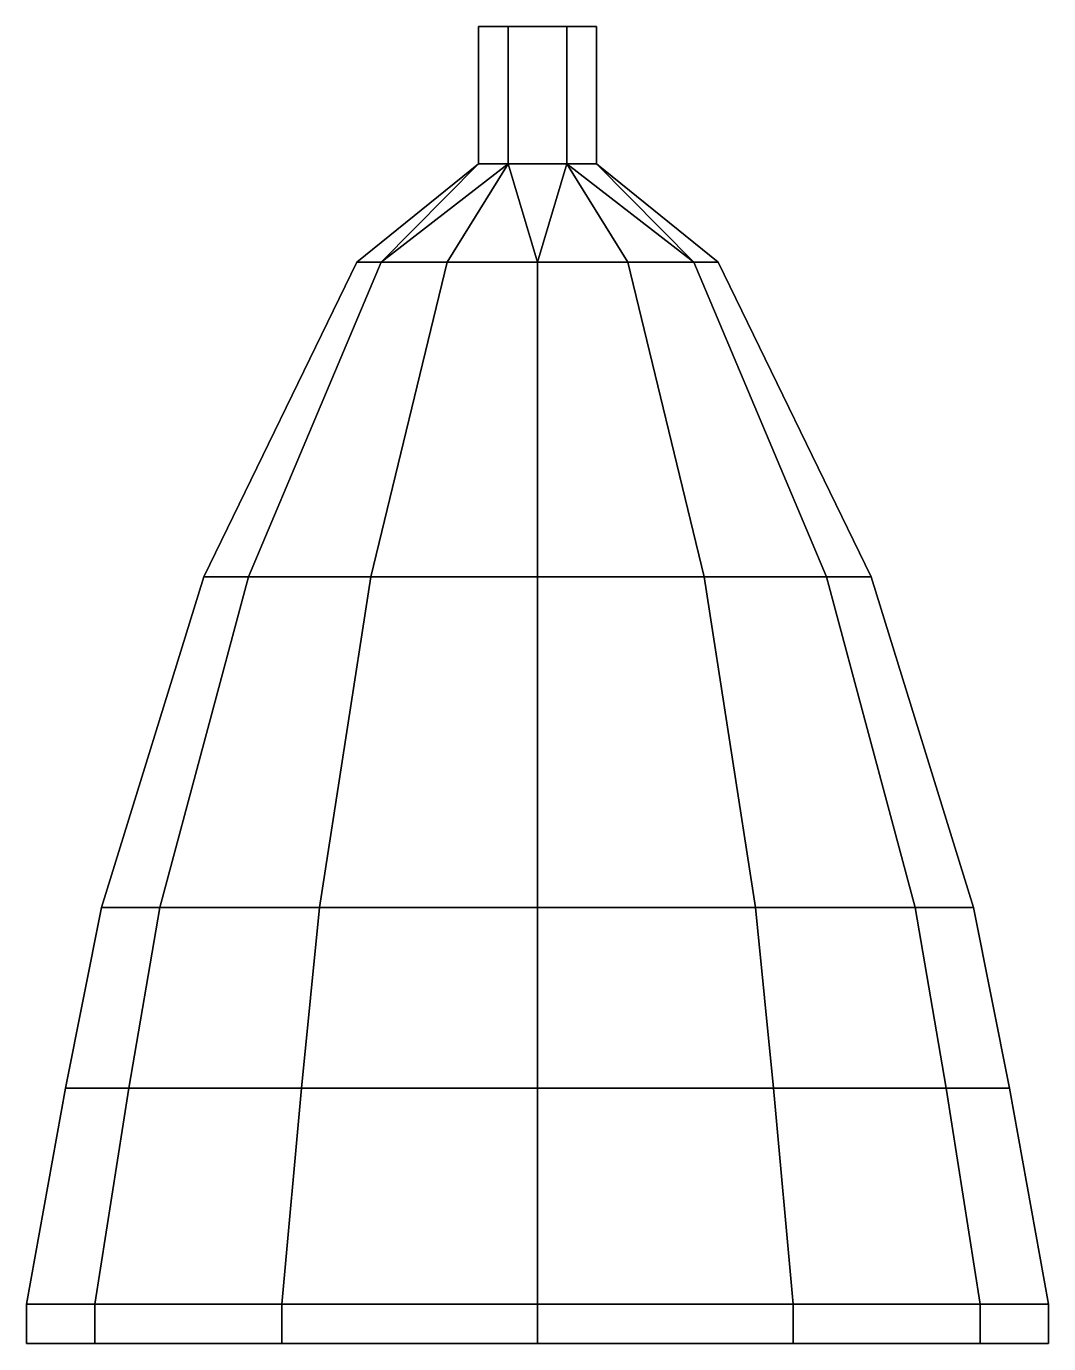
# Model space of a CAD drawing. Extents: x -0.26 to 0.26, y 4.03 to 4.7.
import ezdxf

# ---------------------------------------------------------------- set-up
doc = ezdxf.new("R2010")
doc.units = 0
doc.layers.add('PROP', color=1, linetype='CONTINUOUS')

msp = doc.modelspace()

# ---------------------------------------------------------------- linework, layer by layer
at = {"layer": 'PROP'}
for points in [[(-0.015, 4.7, 0.02598), (-0.03, 4.7), (-0.03, 4.63), (-0.015, 4.63, 0.02598)], [(-0.03, 4.7), (-0.015, 4.7, -0.02598), (-0.015, 4.63, -0.02598), (-0.03, 4.63)], [(0.03, 4.7), (-0.03, 4.7), (-0.015, 4.7, 0.02598), (0.015, 4.7, 0.02598)], [(0.015, 4.7, -0.02598), (-0.015, 4.7, -0.02598), (-0.03, 4.7), (0.03, 4.7)], [(0.015, 4.7, 0.02598), (-0.015, 4.7, 0.02598), (-0.015, 4.63, 0.02598), (0.015, 4.63, 0.02598)], [(-0.015, 4.7, -0.02598), (0.015, 4.7, -0.02598), (0.015, 4.63, -0.02598), (-0.015, 4.63, -0.02598)], [(0.03, 4.7), (0.015, 4.7, 0.02598), (0.015, 4.63, 0.02598), (0.03, 4.63)], [(0.015, 4.7, -0.02598), (0.03, 4.7), (0.03, 4.63), (0.015, 4.63, -0.02598)], [(-0.03, 4.63), (-0.03, 4.63), (-0.09184, 4.58), (-0.07954, 4.58, 0.04592)], [(-0.03, 4.63), (-0.015, 4.63, -0.02598), (-0.07954, 4.58, -0.04592), (-0.09184, 4.58)], [(-0.015, 4.63, 0.02598), (-0.03, 4.63), (-0.07954, 4.58, 0.04592), (-0.04592, 4.58, 0.07954)], [(-0.015, 4.63, -0.02598), (-0.015, 4.63, -0.02598), (-0.04592, 4.58, -0.07954), (-0.07954, 4.58, -0.04592)], [(-0.015, 4.63, 0.02598), (-0.015, 4.63, 0.02598), (-0.04592, 4.58, 0.07954), (0, 4.58, 0.09184)], [(-0.015, 4.63, -0.02598), (0.015, 4.63, -0.02598), (0, 4.58, -0.09184), (-0.04592, 4.58, -0.07954)], [(0.015, 4.63, 0.02598), (-0.015, 4.63, 0.02598), (0, 4.58, 0.09184), (0.04592, 4.58, 0.07954)], [(0.015, 4.63, -0.02598), (0.015, 4.63, -0.02598), (0.04592, 4.58, -0.07954), (0, 4.58, -0.09184)], [(0.015, 4.63, -0.02598), (0.03, 4.63), (0.07954, 4.58, -0.04592), (0.04592, 4.58, -0.07954)], [(0.015, 4.63, 0.02598), (0.015, 4.63, 0.02598), (0.04592, 4.58, 0.07954), (0.07954, 4.58, 0.04592)], [(0.03, 4.63), (0.015, 4.63, 0.02598), (0.07954, 4.58, 0.04592), (0.09184, 4.58)], [(0.03, 4.63), (0.03, 4.63), (0.09184, 4.58), (0.07954, 4.58, -0.04592)], [(-0.09184, 4.58), (-0.16971, 4.42), (-0.14697, 4.42, 0.08485), (-0.07954, 4.58, 0.04592)], [(-0.07954, 4.58, -0.04592), (-0.14697, 4.42, -0.08485), (-0.16971, 4.42), (-0.09184, 4.58)], [(-0.07954, 4.58, 0.04592), (-0.14697, 4.42, 0.08485), (-0.08485, 4.42, 0.14697), (-0.04592, 4.58, 0.07954)], [(-0.04592, 4.58, -0.07954), (-0.08485, 4.42, -0.14697), (-0.14697, 4.42, -0.08485), (-0.07954, 4.58, -0.04592)], [(-0.04592, 4.58, 0.07954), (-0.08485, 4.42, 0.14697), (0, 4.42, 0.16971), (0, 4.58, 0.09184)], [(0, 4.58, -0.09184), (0, 4.42, -0.16971), (-0.08485, 4.42, -0.14697), (-0.04592, 4.58, -0.07954)], [(0, 4.58, 0.09184), (0, 4.42, 0.16971), (0.08485, 4.42, 0.14697), (0.04592, 4.58, 0.07954)], [(0.04592, 4.58, -0.07954), (0.08485, 4.42, -0.14697), (0, 4.42, -0.16971), (0, 4.58, -0.09184)], [(0.04592, 4.58, 0.07954), (0.08485, 4.42, 0.14697), (0.14697, 4.42, 0.08485), (0.07954, 4.58, 0.04592)], [(0.07954, 4.58, -0.04592), (0.14697, 4.42, -0.08485), (0.08485, 4.42, -0.14697), (0.04592, 4.58, -0.07954)], [(0.07954, 4.58, 0.04592), (0.14697, 4.42, 0.08485), (0.16971, 4.42), (0.09184, 4.58)], [(0.09184, 4.58), (0.16971, 4.42), (0.14697, 4.42, -0.08485), (0.07954, 4.58, -0.04592)], [(-0.16971, 4.42), (-0.22173, 4.25184), (-0.19202, 4.25184, 0.11087), (-0.14697, 4.42, 0.08485)], [(-0.14697, 4.42, -0.08485), (-0.19202, 4.25184, -0.11087), (-0.22173, 4.25184), (-0.16971, 4.42)], [(-0.14697, 4.42, 0.08485), (-0.19202, 4.25184, 0.11087), (-0.11087, 4.25184, 0.19202), (-0.08485, 4.42, 0.14697)], [(-0.08485, 4.42, -0.14697), (-0.11087, 4.25184, -0.19202), (-0.19202, 4.25184, -0.11087), (-0.14697, 4.42, -0.08485)], [(-0.08485, 4.42, 0.14697), (-0.11087, 4.25184, 0.19202), (0, 4.25184, 0.22173), (0, 4.42, 0.16971)], [(0, 4.42, -0.16971), (0, 4.25184, -0.22173), (-0.11087, 4.25184, -0.19202), (-0.08485, 4.42, -0.14697)], [(0, 4.42, 0.16971), (0, 4.25184, 0.22173), (0.11087, 4.25184, 0.19202), (0.08485, 4.42, 0.14697)], [(0.08485, 4.42, -0.14697), (0.11087, 4.25184, -0.19202), (0, 4.25184, -0.22173), (0, 4.42, -0.16971)], [(0.08485, 4.42, 0.14697), (0.11087, 4.25184, 0.19202), (0.19202, 4.25184, 0.11087), (0.14697, 4.42, 0.08485)], [(0.14697, 4.42, -0.08485), (0.19202, 4.25184, -0.11087), (0.11087, 4.25184, -0.19202), (0.08485, 4.42, -0.14697)], [(0.14697, 4.42, 0.08485), (0.19202, 4.25184, 0.11087), (0.22173, 4.25184), (0.16971, 4.42)], [(0.16971, 4.42), (0.22173, 4.25184), (0.19202, 4.25184, -0.11087), (0.14697, 4.42, -0.08485)], [(-0.22173, 4.25184), (-0.24, 4.16), (-0.20785, 4.16, 0.12), (-0.19202, 4.25184, 0.11087)], [(-0.19202, 4.25184, -0.11087), (-0.20785, 4.16, -0.12), (-0.24, 4.16), (-0.22173, 4.25184)], [(-0.19202, 4.25184, 0.11087), (-0.20785, 4.16, 0.12), (-0.12, 4.16, 0.20785), (-0.11087, 4.25184, 0.19202)], [(-0.11087, 4.25184, -0.19202), (-0.12, 4.16, -0.20785), (-0.20785, 4.16, -0.12), (-0.19202, 4.25184, -0.11087)], [(-0.11087, 4.25184, 0.19202), (-0.12, 4.16, 0.20785), (0, 4.16, 0.24), (0, 4.25184, 0.22173)], [(0, 4.25184, -0.22173), (0, 4.16, -0.24), (-0.12, 4.16, -0.20785), (-0.11087, 4.25184, -0.19202)], [(0, 4.25184, 0.22173), (0, 4.16, 0.24), (0.12, 4.16, 0.20785), (0.11087, 4.25184, 0.19202)], [(0.11087, 4.25184, -0.19202), (0.12, 4.16, -0.20785), (0, 4.16, -0.24), (0, 4.25184, -0.22173)], [(0.11087, 4.25184, 0.19202), (0.12, 4.16, 0.20785), (0.20785, 4.16, 0.12), (0.19202, 4.25184, 0.11087)], [(0.19202, 4.25184, -0.11087), (0.20785, 4.16, -0.12), (0.12, 4.16, -0.20785), (0.11087, 4.25184, -0.19202)], [(0.19202, 4.25184, 0.11087), (0.20785, 4.16, 0.12), (0.24, 4.16), (0.22173, 4.25184)], [(0.22173, 4.25184), (0.24, 4.16), (0.20785, 4.16, -0.12), (0.19202, 4.25184, -0.11087)], [(-0.22517, 4.05, -0.13), (-0.26, 4.05), (-0.24, 4.16), (-0.20785, 4.16, -0.12)], [(-0.26, 4.05), (-0.22517, 4.05, 0.13), (-0.20785, 4.16, 0.12), (-0.24, 4.16)], [(-0.13, 4.05, -0.22517), (-0.22517, 4.05, -0.13), (-0.20785, 4.16, -0.12), (-0.12, 4.16, -0.20785)], [(-0.22517, 4.05, 0.13), (-0.13, 4.05, 0.22517), (-0.12, 4.16, 0.20785), (-0.20785, 4.16, 0.12)], [(0, 4.05, -0.26), (-0.13, 4.05, -0.22517), (-0.12, 4.16, -0.20785), (0, 4.16, -0.24)], [(-0.13, 4.05, 0.22517), (0, 4.05, 0.26), (0, 4.16, 0.24), (-0.12, 4.16, 0.20785)], [(0.13, 4.05, -0.22517), (0, 4.05, -0.26), (0, 4.16, -0.24), (0.12, 4.16, -0.20785)], [(0, 4.05, 0.26), (0.13, 4.05, 0.22517), (0.12, 4.16, 0.20785), (0, 4.16, 0.24)], [(0.22517, 4.05, -0.13), (0.13, 4.05, -0.22517), (0.12, 4.16, -0.20785), (0.20785, 4.16, -0.12)], [(0.13, 4.05, 0.22517), (0.22517, 4.05, 0.13), (0.20785, 4.16, 0.12), (0.12, 4.16, 0.20785)], [(0.26, 4.05), (0.22517, 4.05, -0.13), (0.20785, 4.16, -0.12), (0.24, 4.16)], [(0.22517, 4.05, 0.13), (0.26, 4.05), (0.24, 4.16), (0.20785, 4.16, 0.12)], [(-0.22517, 4.05, 0.13), (-0.26, 4.05), (-0.26, 4.03), (-0.22517, 4.03, 0.13)], [(-0.26, 4.05), (-0.22517, 4.05, -0.13), (-0.22517, 4.03, -0.13), (-0.26, 4.03)], [(-0.13, 4.05, 0.22517), (-0.22517, 4.05, 0.13), (-0.22517, 4.03, 0.13), (-0.13, 4.03, 0.22517)], [(-0.22517, 4.05, -0.13), (-0.13, 4.05, -0.22517), (-0.13, 4.03, -0.22517), (-0.22517, 4.03, -0.13)], [(0, 4.05, 0.26), (-0.13, 4.05, 0.22517), (-0.13, 4.03, 0.22517), (0, 4.03, 0.26)], [(-0.13, 4.05, -0.22517), (0, 4.05, -0.26), (0, 4.03, -0.26), (-0.13, 4.03, -0.22517)], [(0.13, 4.05, 0.22517), (0, 4.05, 0.26), (0, 4.03, 0.26), (0.13, 4.03, 0.22517)], [(0, 4.05, -0.26), (0.13, 4.05, -0.22517), (0.13, 4.03, -0.22517), (0, 4.03, -0.26)], [(0.22517, 4.05, 0.13), (0.13, 4.05, 0.22517), (0.13, 4.03, 0.22517), (0.22517, 4.03, 0.13)], [(0.13, 4.05, -0.22517), (0.22517, 4.05, -0.13), (0.22517, 4.03, -0.13), (0.13, 4.03, -0.22517)], [(0.26, 4.05), (0.22517, 4.05, 0.13), (0.22517, 4.03, 0.13), (0.26, 4.03)], [(0.22517, 4.05, -0.13), (0.26, 4.05), (0.26, 4.03), (0.22517, 4.03, -0.13)]]:
    msp.add_3dface(points, dxfattribs=at)

doc.saveas('drawing.dxf')
